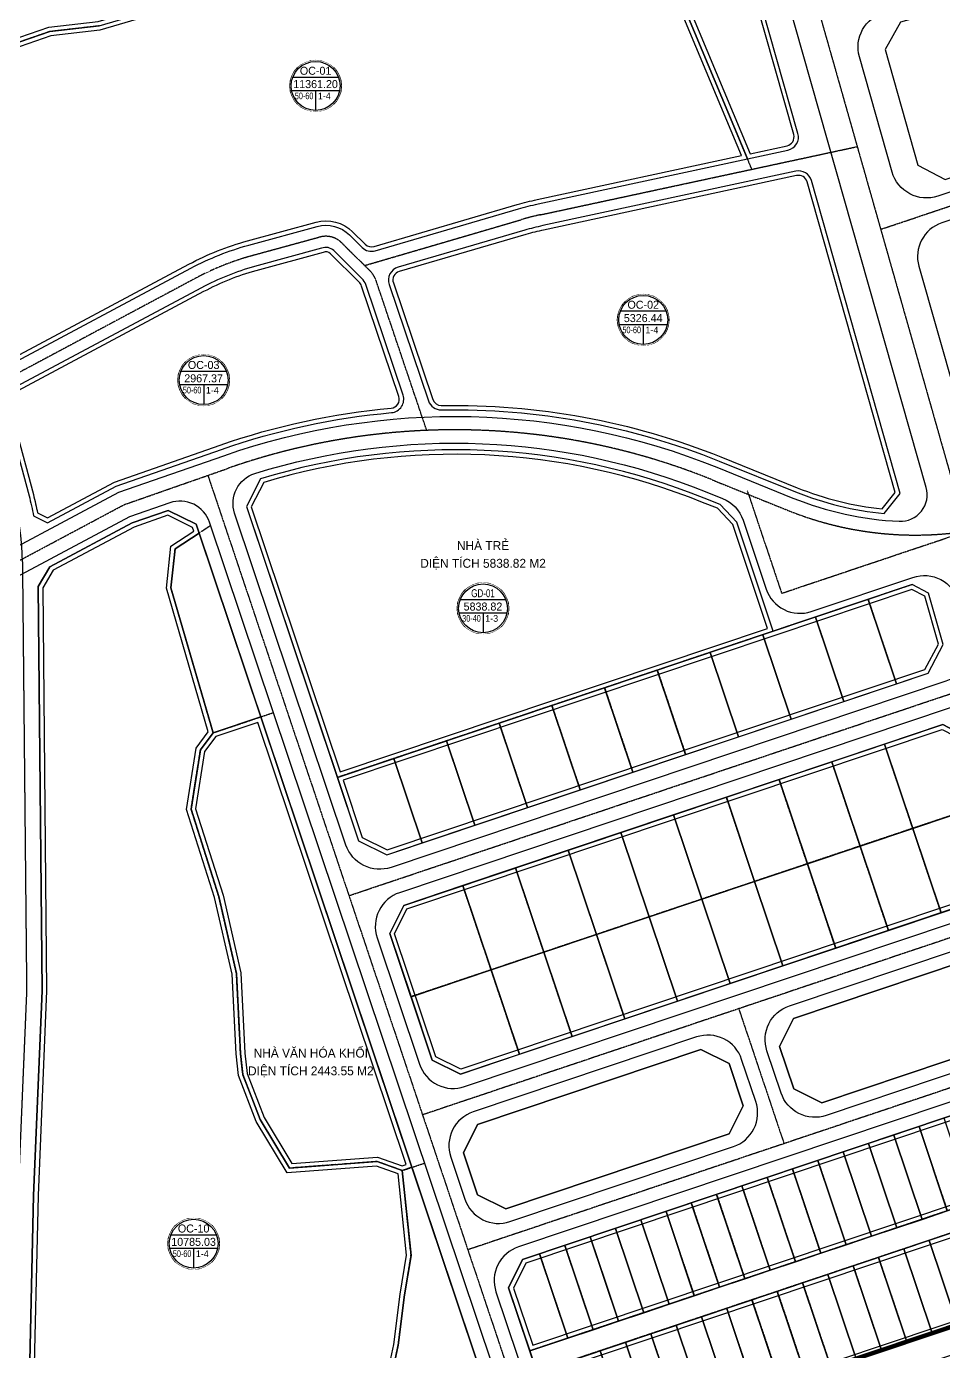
# Model space of a CAD drawing. Header units: millimetres. Extents: x 403824132 to 733479728, y 1974822364 to 2151530530.
# Drawn here: x 568095797 to 568302657, y 2062794465 to 2063093394 of the extents above; entities that cross this region are included whole.
import ezdxf
from ezdxf.enums import TextEntityAlignment as Align

# ---------------------------------------------------------------- set-up
doc = ezdxf.new("R2010")
doc.units = ezdxf.units.MM
for name, pattern in [('ACAD_ISO10W100', [18.5, 12, -3, 0.5, -3]), ('CENTER', [3, 1.5, -0.5, 0.5, -0.5]), ('DOT', [0.25, 0, -0.25]), ('HIDDEN', [0.75, 0.5, -0.25])]:
    doc.linetypes.add(name, pattern=pattern)
doc.layers.add('boDnv', color=54, linetype='Continuous', lineweight=25)
for name, color, linetype in [('BoThamCo', 94, 'Continuous'), ('ChiaLo', 128, 'CENTER'), ('dat cong cong', 240, 'Continuous'), ('datHTKT', 20, 'Continuous'), ('datOBt', 42, 'Continuous'), ('datOlienke', 42, 'Continuous'), ('datOXh', 42, 'Continuous'), ('datTruog', 134, 'Continuous'), ('ddc', 32, 'Continuous'), ('ghi_chu', 7, 'Continuous'), ('LogDg', 7, 'Continuous'), ('loKBT', 42, 'Continuous'), ('LoLK', 6, 'Continuous'), ('RANHGIOI', 2, 'HIDDEN'), ('TimDg', 222, 'Continuous'), ('ViaHeS', 32, 'Continuous')]:
    doc.layers.add(name, color=color, linetype=linetype)
doc.styles.add('avantH', font='', dxfattribs={"height": 10})
doc.styles.add('avh', font='')
doc.styles.add('rms', font='romans.shx', dxfattribs={"width": 0.7, "bigfont": 'vns.shx'})
doc.styles.get('avantH').set_extended_font_data('.VnAvantH')
doc.styles.get('avh').set_extended_font_data('.VnAvantH')
doc.linetypes.add('ADL', pattern='A,0.125,-0.15,["++",rms,S=0.5,R=0,X=0,Y=-0.2245],-1.35,1.125', length=2.75)

# ---------------------------------------------------------------- blocks, each defined once
blk = doc.blocks.new('sl')
at = {"layer": 'ghi_chu', "color": 158}
blk.add_circle((0, 0), 5.75, dxfattribs=at)
at = {"color": 158, "linetype": 'DOT'}
blk.add_wipeout([(0, 5.75), (0.97, 5.67), (1.86, 5.44), (2.47, 5.19), (3.13, 4.82), (3.79, 4.32), (4.43, 3.67), (4.91, 2.99), (5.2, 2.45), (5.53, 1.57), (5.7, 0.77), (5.75, 0), (5.69, -0.85), (5.5, -1.69), (5.23, -2.38), (4.83, -3.13), (4.38, -3.72), (3.93, -4.2), (2.99, -4.91), (2.42, -5.22), (1.54, -5.54), (0.63, -5.72), (0, -5.75), (-0.86, -5.69), (-1.59, -5.52), (-2.41, -5.22), (-3.14, -4.82), (-3.72, -4.39), (-4.31, -3.8), (-4.85, -3.09), (-5.21, -2.43), (-5.52, -1.6), (-5.69, -0.85), (-5.75, 0), (-5.66, 1.01), (-5.49, 1.72), (-5.12, 2.62), (-4.44, 3.66), (-3.55, 4.52), (-2.72, 5.07), (-1.72, 5.49), (-0.8, 5.69)], dxfattribs=at).dxf.layer = 'ghi_chu'
at = {"layer": 'ghi_chu', "color": 32}
for points in [[(-5.12, 2), (5.12, 2)], [(-5.41, -1), (5.41, -1)], [(0, -1), (0, -5.5)]]:
    blk.add_lwpolyline(points, dxfattribs=at)
at = {"layer": 'ghi_chu'}
blk.add_circle((0, 0), 5.5, dxfattribs=at)
at = {"layer": 'ghi_chu', "style": 'avh'}
for tag, height, p in [('SOLO', 1.25, (0, 2.51)), ('DT', 1.5, (-0.01, -0.49))]:
    blk.add_attdef(tag, text='', height=height, dxfattribs=at).set_placement(p, align=Align.CENTER)
blk.add_attdef('MD', text='', height=1.25, dxfattribs=at).set_placement((-0.5, -3), align=Align.RIGHT)
blk.add_attdef('TC', (0.5, -3.02), '', height=1.25, dxfattribs=at)

msp = doc.modelspace()

# ---------------------------------------------------------------- linework, layer by layer
at = {"layer": 'boDnv', "color": 10, "linetype": 'ADL', "ltscale": 0.25, "elevation": 0}
for points in [[(568189368, 2063007894, -0.1009058), (568252450, 2062996278), (568269641, 2062989347, 0.069669), (568288812, 2062984571), (568291781, 2062988255), (568271883, 2063058352, 0.3954223), (568269530, 2063059766), (568212455, 2063047481, 0.0181571), (568208465, 2063046469), (568179890, 2063038109, 0.4262864), (568178553, 2063035541), (568187428, 2063009259, 0.3269952)], [(568178069, 2063007281, 0.4852014), (568179791, 2063009921), (568171379, 2063034830, 0.1166768), (568170768, 2063035810), (568164401, 2063042115, 0.3131001), (568162710, 2063042412), (568147504, 2063038255, 0.056028), (568135737, 2063033572), (568092708, 2063010581, 0.3612887), (568091740, 2063008205, -0.011809), (568093785, 2063001175), (568097342, 2062987774, -0.0172923), (568098286, 2062983649), (568100504, 2062982545), (568115621, 2062990606), (568139462, 2062998937, -0.0617448)], [(568255124, 2062981031), (568251676, 2062984690), (568248323, 2062986041, 0.1705733), (568149306, 2062990535), (568146510, 2062984996), (568166567, 2062925231), (568262990, 2062957590)]]:
    msp.add_lwpolyline(points, format="xyb", close=True, dxfattribs=at)
msp.add_lwpolyline([(568176642, 2062786562), (568178641, 2062796033), (568180097, 2062807407), (568181529, 2062816170), (568179622, 2062834555), (568174737, 2062836301), (568154596, 2062834791), (568147638, 2062846382), (568143604, 2062856703), (568143061, 2062861639), (568142160, 2062879607), (568138203, 2062896856), (568131897, 2062916754), (568134074, 2062930595), (568136802, 2062934246), (568127352, 2062966642), (568128375, 2062976119), (568133527, 2062979533), (568133240, 2062980389), (568127661, 2062983121), (568120064, 2062980467), (568101786, 2062970721), (568099446, 2062966777), (568100337, 2062875852), (568098397, 2062829664), (568097321, 2062782012, 0.4633665)], format="xyb", dxfattribs=at)
for points in [[(568148009, 2062936379), (568138521, 2062933195), (568135979, 2062929793), (568133953, 2062916909), (568140141, 2062897384), (568144155, 2062879884), (568145063, 2062861799), (568145569, 2062857186), (568149445, 2062847270), (568155680, 2062836885), (568175012, 2062838334), (568180565, 2062836348), (568181476, 2062836654)], [(568315756, 2062903798), (568312745, 2062898086), (568193750, 2062858152), (568188142, 2062860942), (568178830, 2062888691), (568181620, 2062894299), (568302385, 2062934827), (568307751, 2062931998)], [(568334530, 2062837663), (568330793, 2062850829), (568325427, 2062853658), (568208434, 2062814396), (568205645, 2062808788), (568209982, 2062795865)], [(568335256, 2062811448), (568339621, 2062819728), (568336450, 2062830899), (568212216, 2062789207), (568216553, 2062776284), (568222161, 2062773494)]]:
    msp.add_lwpolyline(points, close=True, dxfattribs=at)
at = {"layer": 'BoThamCo', "elevation": 0}
for points in [[(568413934, 2063101379), (568406932, 2063120741), (568400390, 2063124122), (568292938, 2063094406), (568289473, 2063088242), (568296895, 2063062097), (568303021, 2063058867), (568410885, 2063095065)], [(568134723, 2062979122), (568129322, 2062975543), (568128371, 2062966732), (568137905, 2062934047), (568148641, 2062937650)], [(568322223, 2062866342), (568325609, 2062872764), (568322863, 2062882438), (568316737, 2062885668), (568268847, 2062869596), (568265687, 2062863244), (568268880, 2062853732), (568275232, 2062850572)], [(568257465, 2062849901), (568254273, 2062859413), (568247921, 2062862573), (568197506, 2062845654), (568194346, 2062839302), (568197538, 2062829790), (568203891, 2062826630), (568254305, 2062843549)]]:
    msp.add_lwpolyline(points, close=True, dxfattribs=at)
at = {"layer": 'ChiaLo', "elevation": 0}
for points in [[(568259431, 2063061185), (568240699, 2063106045)], [(568112154, 2063093518), (568101074, 2063092256), (568092350, 2063089231), (568074968, 2063085918), (568056492, 2063087178), (568053561, 2063086844), (567967262, 2063056713), (567960510, 2063066606), (567955261, 2063078351), (567948437, 2063086159), (567943496, 2063092873), (567940781, 2063096738)]]:
    msp.add_lwpolyline(points, dxfattribs=at)
at = {"layer": 'ChiaLo', "ltscale": 5, "elevation": 0}
for points in [[(568171048, 2062748932), (568172312, 2062764080), (568174030, 2062772121), (568175274, 2062783853), (568177560, 2062786053), (568179631, 2062795865), (568181090, 2062807262), (568182541, 2062816140), (568180555, 2062835287), (568174874, 2062837318), (568155138, 2062835838), (568148541, 2062846826), (568144587, 2062856944), (568144062, 2062861719), (568143158, 2062879746), (568139172, 2062897120), (568132925, 2062916832), (568135026, 2062930194), (568137905, 2062934047), (568128371, 2062966732), (568129322, 2062975543), (568137321, 2062980843)], [(568285663, 2062964140), (568292047, 2062945116)], [(568273773, 2062960150), (568280157, 2062941126)], [(568261883, 2062956160), (568268267, 2062937136)], [(568249992, 2062952170), (568256377, 2062933145)], [(568238102, 2062948179), (568244487, 2062929155)], [(568226212, 2062944189), (568232596, 2062925165)], [(568137905, 2062934047), (568151495, 2062938607)], [(568214322, 2062940199), (568220706, 2062921174)], [(568202431, 2062936208), (568208816, 2062917184)], [(568190541, 2062932218), (568196926, 2062913194)], [(568302114, 2062893460), (568289345, 2062931509)], [(568178651, 2062928228), (568185035, 2062909203)], [(568290224, 2062889470), (568277455, 2062927519)], [(568278334, 2062885480), (568265565, 2062923528)], [(568312715, 2062918185), (568182535, 2062874497)], [(568266444, 2062881489), (568253675, 2062919538)], [(568254553, 2062877499), (568241784, 2062915548)], [(568242663, 2062873509), (568229894, 2062911558)], [(568230773, 2062869519), (568218004, 2062907567)], [(568218883, 2062865528), (568206114, 2062903577)], [(568206992, 2062861538), (568194223, 2062899587)], [(568291428, 2062843307), (568297813, 2062824283)], [(568297136, 2062845222), (568303520, 2062826198)], [(568280014, 2062839476), (568286398, 2062820452)], [(568285721, 2062841392), (568292106, 2062822367)], [(568180555, 2062835287), (568185600, 2062836980)], [(568335757, 2062837016), (568209350, 2062794595)], [(568274307, 2062837561), (568280691, 2062818537)], [(568262892, 2062833730), (568269276, 2062814706)], [(568274984, 2062816621), (568268599, 2062835646)], [(568337128, 2062832185), (568210946, 2062789839)], [(568257185, 2062831815), (568263569, 2062812791)], [(568245770, 2062827984), (568252154, 2062808960)], [(568251477, 2062829900), (568257862, 2062810875)], [(568240063, 2062826069), (568246447, 2062807045)], [(568228648, 2062822238), (568235033, 2062803214)], [(568234355, 2062824154), (568240740, 2062805129)], [(568217233, 2062818407), (568223618, 2062799383)], [(568222941, 2062820323), (568229325, 2062801298)], [(568299409, 2062819527), (568305794, 2062800502)], [(568211526, 2062816492), (568217911, 2062797468)], [(568287994, 2062815696), (568294379, 2062796671)], [(568293702, 2062817611), (568300086, 2062798587)], [(568282287, 2062813780), (568288672, 2062794756)], [(568270873, 2062809950), (568277257, 2062790925)], [(568282964, 2062792841), (568276580, 2062811865)], [(568265165, 2062808034), (568271550, 2062789010)], [(568253751, 2062804204), (568260135, 2062785179)], [(568259458, 2062806119), (568265842, 2062787095)], [(568248043, 2062802288), (568254428, 2062783264)], [(568236629, 2062798458), (568243013, 2062779433)], [(568242336, 2062800373), (568248720, 2062781349)], [(568225214, 2062794627), (568231599, 2062775603)], [(568230921, 2062796542), (568237306, 2062777518)]]:
    msp.add_lwpolyline(points, dxfattribs=at)
at = {"layer": 'dat cong cong', "elevation": 0}
msp.add_lwpolyline([(568148641, 2062937650), (568137905, 2062934047), (568135026, 2062930194), (568132925, 2062916832), (568139172, 2062897120), (568143158, 2062879746), (568144062, 2062861719), (568144587, 2062856944), (568148541, 2062846826), (568155138, 2062835838), (568174874, 2062837318), (568180555, 2062835287), (568182747, 2062836022)], close=True, dxfattribs=at)
at = {"layer": 'datHTKT', "elevation": 0}
msp.add_lwpolyline([(568182747, 2062836022), (568180555, 2062835287), (568182541, 2062816140), (568181090, 2062807262), (568179631, 2062795865), (568177560, 2062786053), (568175274, 2062783853), (568174030, 2062772121), (568172312, 2062764080), (568171593, 2062755465), (568201160, 2062765388), (568204320, 2062771740)], close=True, dxfattribs=at)
at = {"layer": 'datOBt', "elevation": 0}
msp.add_lwpolyline([(568316831, 2062903685), (568313445, 2062897263), (568193675, 2062857069), (568187323, 2062860229), (568177746, 2062888765), (568180906, 2062895118), (568302473, 2062935915), (568308599, 2062932685)], close=True, dxfattribs=at)
at = {"layer": 'datOlienke', "elevation": 0}
for points in [[(568335757, 2062837016), (568331641, 2062851516), (568325515, 2062854746), (568207721, 2062815215), (568204561, 2062808863), (568209350, 2062794595)], [(568335956, 2062810624), (568340696, 2062819616), (568337128, 2062832185), (568210946, 2062789839), (568215734, 2062775570), (568222086, 2062772410)]]:
    msp.add_lwpolyline(points, close=True, dxfattribs=at)
at = {"layer": 'datTruog', "linetype": 'ByBlock', "elevation": 0}
msp.add_lwpolyline([(568256005, 2062981559), (568252255, 2062985538), (568248698, 2062986972, 0.1713105), (568148604, 2062991370), (568145426, 2062985074), (568165935, 2062923960), (568264261, 2062956958)], format="xyb", close=True, dxfattribs=at)
at = {"layer": 'ddc', "elevation": 0}
for points in [[(568189387, 2063006891, -0.1009058), (568252075, 2062995347), (568269266, 2062988416, 0.071574), (568289252, 2062983518), (568292888, 2062988030), (568272848, 2063058626, 0.3954223), (568269319, 2063060747), (568212243, 2063048462, 0.0181571), (568208183, 2063047432), (568179609, 2063039072, 0.4262864), (568177602, 2063035220), (568186478, 2063008938, 0.3269952), (568189387, 2063006891)], [(568178159, 2063006281, 0.4852014), (568180742, 2063010242), (568172330, 2063035151, 0.1166768), (568171474, 2063036523), (568165107, 2063042828, 0.3028191), (568162375, 2063043360), (568147239, 2063039223, 0.056028), (568135264, 2063034457), (568092235, 2063011466, 0.3612887), (568090784, 2063007902, -0.011809), (568092815, 2063000918), (568096373, 2062987517, -0.0193472), (568097393, 2062982973), (568100520, 2062981416), (568116025, 2062989684), (568139793, 2062997989, -0.0617448), (568178159, 2063006281)], [(568177560, 2062786053), (568179631, 2062795865), (568181090, 2062807262), (568182541, 2062816140), (568180555, 2062835287), (568174874, 2062837318), (568155138, 2062835838), (568148541, 2062846826), (568144587, 2062856944), (568144062, 2062861719), (568143158, 2062879746), (568139172, 2062897120), (568132925, 2062916832), (568135026, 2062930194), (568137905, 2062934047), (568128371, 2062966732), (568129322, 2062975543), (568134723, 2062979122), (568134057, 2062981106), (568127725, 2062984207), (568119660, 2062981389), (568101067, 2062971474), (568098440, 2062967048), (568099334, 2062875869), (568097394, 2062829696), (568096318, 2062782034, 0.4633665)]]:
    msp.add_lwpolyline(points, format="xyb", dxfattribs=at)
at = {"layer": 'LogDg', "elevation": 0}
for points in [[(568289268, 2063096514), (568399947, 2063127122, -0.3917686), (568409635, 2063122116), (568416725, 2063102514, -0.4210432), (568411730, 2063092174), (568301352, 2063055132, -0.4281041), (568291076, 2063060550), (568283686, 2063086585, -0.4162015)], [(568224002, 2062766703), (568336363, 2062804411, 0.4004581), (568346053, 2062822789), (568337459, 2062853064, 0.4281041), (568327184, 2062858481), (568206764, 2062818069, 0.4142136), (568201708, 2062807905), (568213838, 2062771759, 0.4142136)]]:
    msp.add_lwpolyline(points, format="xyb", close=True, dxfattribs=at)
for points in [[(568424235, 2063081751, 0.4074168), (568414133, 2063086630), (568302279, 2063049093, 0.4004581), (568297111, 2063039291), (568305340, 2063010302, 0.4281041), (568315616, 2063004884), (568429481, 2063043097, 0.4210432), (568434475, 2063053437), (568424235, 2063081751)], [(568322647, 2062905243), (568314418, 2062934232, 0.4281041), (568304142, 2062939650), (568179949, 2062897971, 0.4142136), (568174893, 2062887808), (568184470, 2062859271, 0.4142136), (568194633, 2062854215), (568317479, 2062895442, 0.4004581), (568322647, 2062905243)], [(568328682, 2062883985), (568331425, 2062874322, -0.4004581), (568326257, 2062864520), (568276190, 2062847718, -0.4142136), (568266026, 2062852774), (568262834, 2062862286, -0.4142136), (568267890, 2062872450), (568318406, 2062889403, -0.4281041), (568328682, 2062883985)], [(568255263, 2062840695, 0.4142136), (568260319, 2062850859), (568257127, 2062860371, 0.4142136), (568246963, 2062865427), (568196548, 2062848508, 0.4142136), (568191492, 2062838344), (568194685, 2062828832, 0.4142136), (568204848, 2062823776), (568255263, 2062840695)]]:
    msp.add_lwpolyline(points, format="xyb", dxfattribs=at)
at = {"layer": 'loKBT', "elevation": 0}
for points in [[(568302568, 2062953933), (568299274, 2062965537), (568295598, 2062967475), (568285663, 2062964140), (568292047, 2062945116), (568299182, 2062947510)], [(568285663, 2062964140), (568273773, 2062960150), (568280157, 2062941126), (568292047, 2062945116)], [(568273773, 2062960150), (568261883, 2062956160), (568268267, 2062937136), (568280157, 2062941126)], [(568261883, 2062956160), (568249992, 2062952170), (568256377, 2062933145), (568268267, 2062937136)], [(568249992, 2062952170), (568238102, 2062948179), (568244487, 2062929155), (568256377, 2062933145)], [(568238102, 2062948179), (568226212, 2062944189), (568232596, 2062925165), (568244487, 2062929155)], [(568226212, 2062944189), (568214322, 2062940199), (568220706, 2062921174), (568232596, 2062925165)], [(568214322, 2062940199), (568202431, 2062936208), (568208816, 2062917184), (568220706, 2062921174)], [(568202431, 2062936208), (568190541, 2062932218), (568196926, 2062913194), (568208816, 2062917184)], [(568308599, 2062932685), (568302473, 2062935915), (568289345, 2062931509), (568295730, 2062912485), (568312715, 2062918185)], [(568190541, 2062932218), (568178651, 2062928228), (568185035, 2062909203), (568196926, 2062913194)], [(568289345, 2062931509), (568277455, 2062927519), (568283840, 2062908494), (568295730, 2062912485)], [(568178651, 2062928228), (568165935, 2062923960), (568170724, 2062909692), (568177076, 2062906532), (568185035, 2062909203)], [(568277455, 2062927519), (568265565, 2062923528), (568271949, 2062904504), (568283840, 2062908494)], [(568265565, 2062923528), (568253675, 2062919538), (568260059, 2062900514), (568271949, 2062904504)], [(568253675, 2062919538), (568241784, 2062915548), (568248169, 2062896524), (568260059, 2062900514)], [(568312715, 2062918185), (568295730, 2062912485), (568302114, 2062893460), (568313445, 2062897263), (568316831, 2062903685)], [(568241784, 2062915548), (568229894, 2062911558), (568236279, 2062892533), (568248169, 2062896524)], [(568229894, 2062911558), (568218004, 2062907567), (568224388, 2062888543), (568236279, 2062892533)], [(568295730, 2062912485), (568283840, 2062908494), (568290224, 2062889470), (568302114, 2062893460)], [(568283840, 2062908494), (568271949, 2062904504), (568278334, 2062885480), (568290224, 2062889470)], [(568218004, 2062907567), (568206114, 2062903577), (568212498, 2062884553), (568224388, 2062888543)], [(568206114, 2062903577), (568194223, 2062899587), (568200608, 2062880562), (568212498, 2062884553)], [(568271949, 2062904504), (568260059, 2062900514), (568266444, 2062881489), (568278334, 2062885480)], [(568194223, 2062899587), (568180906, 2062895118), (568177746, 2062888765), (568182535, 2062874497), (568200608, 2062880562)], [(568260059, 2062900514), (568248169, 2062896524), (568254553, 2062877499), (568266444, 2062881489)], [(568248169, 2062896524), (568236279, 2062892533), (568242663, 2062873509), (568254553, 2062877499)], [(568236279, 2062892533), (568224388, 2062888543), (568230773, 2062869519), (568242663, 2062873509)], [(568224388, 2062888543), (568212498, 2062884553), (568218883, 2062865528), (568230773, 2062869519)], [(568212498, 2062884553), (568200608, 2062880562), (568206992, 2062861538), (568218883, 2062865528)], [(568200608, 2062880562), (568182535, 2062874497), (568187323, 2062860229), (568193675, 2062857069), (568206992, 2062861538)]]:
    msp.add_lwpolyline(points, close=True, dxfattribs=at)
at = {"layer": 'LoLK', "elevation": 0}
for points in [[(568302843, 2062847138), (568297136, 2062845222), (568303520, 2062826198), (568309228, 2062828113)], [(568291428, 2062843307), (568285721, 2062841392), (568292106, 2062822367), (568297813, 2062824283)], [(568297136, 2062845222), (568291428, 2062843307), (568297813, 2062824283), (568303520, 2062826198)], [(568280014, 2062839476), (568274307, 2062837561), (568280691, 2062818537), (568286398, 2062820452)], [(568285721, 2062841392), (568280014, 2062839476), (568286398, 2062820452), (568292106, 2062822367)], [(568274307, 2062837561), (568268599, 2062835646), (568274984, 2062816621), (568280691, 2062818537)], [(568262892, 2062833730), (568257185, 2062831815), (568263569, 2062812791), (568269276, 2062814706)], [(568268599, 2062835646), (568262892, 2062833730), (568269276, 2062814706), (568274984, 2062816621)], [(568257185, 2062831815), (568251477, 2062829900), (568257862, 2062810875), (568263569, 2062812791)], [(568245770, 2062827984), (568240063, 2062826069), (568246447, 2062807045), (568252154, 2062808960)], [(568251477, 2062829900), (568245770, 2062827984), (568252154, 2062808960), (568257862, 2062810875)], [(568240063, 2062826069), (568234355, 2062824154), (568240740, 2062805129), (568246447, 2062807045)], [(568228648, 2062822238), (568222941, 2062820323), (568226452, 2062809859), (568229325, 2062801298), (568235033, 2062803214)], [(568234355, 2062824154), (568228648, 2062822238), (568235033, 2062803214), (568240740, 2062805129)], [(568305116, 2062821442), (568299409, 2062819527), (568305794, 2062800502), (568311501, 2062802418)], [(568217233, 2062818407), (568211526, 2062816492), (568217911, 2062797468), (568223618, 2062799383)], [(568222941, 2062820323), (568217233, 2062818407), (568223618, 2062799383), (568229325, 2062801298)], [(568299409, 2062819527), (568293702, 2062817611), (568300086, 2062798587), (568305794, 2062800502)], [(568211526, 2062816492), (568207721, 2062815215), (568204561, 2062808863), (568209350, 2062794595), (568217911, 2062797468)], [(568287994, 2062815696), (568282287, 2062813780), (568288672, 2062794756), (568294379, 2062796671)], [(568293702, 2062817611), (568287994, 2062815696), (568294379, 2062796671), (568300086, 2062798587)], [(568282287, 2062813780), (568276580, 2062811865), (568282964, 2062792841), (568288672, 2062794756)], [(568270873, 2062809950), (568265165, 2062808034), (568271550, 2062789010), (568277257, 2062790925)], [(568276580, 2062811865), (568270873, 2062809950), (568277257, 2062790925), (568282964, 2062792841)], [(568265165, 2062808034), (568259458, 2062806119), (568265842, 2062787095), (568271550, 2062789010)], [(568253751, 2062804204), (568248043, 2062802288), (568254428, 2062783264), (568260135, 2062785179)], [(568259458, 2062806119), (568253751, 2062804204), (568260135, 2062785179), (568265842, 2062787095)], [(568248043, 2062802288), (568242336, 2062800373), (568248720, 2062781349), (568254428, 2062783264)], [(568236629, 2062798458), (568230921, 2062796542), (568237306, 2062777518), (568243013, 2062779433)], [(568242336, 2062800373), (568236629, 2062798458), (568243013, 2062779433), (568248720, 2062781349)], [(568225214, 2062794627), (568219507, 2062792712), (568225891, 2062773687), (568231599, 2062775603)], [(568230921, 2062796542), (568225214, 2062794627), (568231599, 2062775603), (568237306, 2062777518)]]:
    msp.add_lwpolyline(points, close=True, dxfattribs=at)
at = {"layer": 'TimDg', "linetype": 'ACAD_ISO10W100', "ltscale": 0.75, "elevation": 0}
for points in [[(568244714, 2063201827), (568358979, 2062799301)], [(568288484, 2063047638), (568423398, 2063092915)], [(568258381, 2062988669), (568266147, 2062965529), (568307822, 2062979514)], [(568256469, 2062871792), (568266684, 2062841353)], [(568340052, 2062865975), (568195343, 2062817411)]]:
    msp.add_lwpolyline(points, dxfattribs=at)
for points in [[(568060002, 2063156539), (568064099, 2063091258), (568076186, 2063041039, 0.0276131), (568080958, 2063025129), (568085508, 2063012532, -0.0217912), (568089421, 2063000017), (568092979, 2062986616, -0.0624974), (568094873, 2062972627), (568095821, 2062875925), (568093884, 2062829810), (568092439, 2062765783), (568093489, 2062741790), (568096745, 2062711296)], [(568172057, 2063039476), (568207479, 2063049840, -0.0181571), (568211716, 2063050914), (568283187, 2063066298)], [(568186080, 2063002275), (568174707, 2063035954, 0.1166768), (568173239, 2063038305), (568166872, 2063044610, 0.2925424), (568161585, 2063045745), (568146578, 2063041643, 0.056028), (568134082, 2063036669), (568086050, 2063011006)]]:
    msp.add_lwpolyline(points, format="xyb", dxfattribs=at)
at = {"layer": 'ViaHeS', "elevation": 0}
for points in [[(568303021, 2063058867), (568410885, 2063095065), (568413934, 2063101379), (568406932, 2063120741), (568400390, 2063124122), (568292938, 2063094406), (568289473, 2063088242), (568296895, 2063062097)], [(568316831, 2062903685), (568313445, 2062897263), (568193675, 2062857069), (568187323, 2062860229), (568177746, 2062888765), (568180906, 2062895118), (568302473, 2062935915), (568308599, 2062932685)], [(568265687, 2062863244), (568268847, 2062869596), (568316737, 2062885668), (568322863, 2062882438), (568325609, 2062872764), (568322223, 2062866342), (568275232, 2062850572), (568268880, 2062853732)], [(568247921, 2062862573), (568254273, 2062859413), (568257465, 2062849901), (568254305, 2062843549), (568203891, 2062826630), (568197538, 2062829790), (568194346, 2062839302), (568197506, 2062845654)], [(568207721, 2062815215), (568325515, 2062854746), (568331641, 2062851516), (568340696, 2062819616), (568335956, 2062810624), (568222086, 2062772410), (568215734, 2062775570), (568204561, 2062808863)]]:
    msp.add_lwpolyline(points, close=True, dxfattribs=at)
for points in [[(568189387, 2063006891, -0.1009058), (568252075, 2062995347), (568269266, 2062988416, 0.071574), (568289252, 2062983518), (568292888, 2062988030), (568272848, 2063058626, 0.3954223), (568269319, 2063060747), (568212243, 2063048462, 0.0181571), (568208183, 2063047432), (568179609, 2063039072, 0.4262864), (568177602, 2063035220), (568186478, 2063008938, 0.3269952), (568189387, 2063006891)], [(568178159, 2063006281, 0.4852014), (568180742, 2063010242), (568172330, 2063035151, 0.1166768), (568171474, 2063036523), (568165107, 2063042828, 0.3028191), (568162375, 2063043360), (568147239, 2063039223, 0.056028), (568135264, 2063034457), (568092235, 2063011466, 0.3612887), (568090784, 2063007902, -0.011809), (568092815, 2063000918), (568096373, 2062987517, -0.0193472), (568097393, 2062982973), (568100520, 2062981416), (568116025, 2062989684), (568139793, 2062997989, -0.0617448), (568178159, 2063006281)], [(568159430, 2062751383), (568155342, 2062761572, 0.1272417), (568145658, 2062774724), (568138248, 2062780753, 0.2092947), (568129330, 2062783224), (568099754, 2062778987, -0.4633665), (568096318, 2062782034), (568097394, 2062829696), (568099334, 2062875869), (568098440, 2062967048), (568101067, 2062971474), (568119660, 2062981389), (568127725, 2062984207), (568134057, 2062981106), (568204320, 2062771740), (568201160, 2062765388), (568159430, 2062751383)]]:
    msp.add_lwpolyline(points, format="xyb", dxfattribs=at)
msp.add_lwpolyline([(568302568, 2062953933), (568299274, 2062965537), (568295598, 2062967475), (568264261, 2062956958), (568256005, 2062981559), (568252255, 2062985538), (568248698, 2062986972, 0.1713105), (568148604, 2062991370), (568145426, 2062985074), (568170724, 2062909692), (568177076, 2062906532), (568299182, 2062947510)], format="xyb", close=True, dxfattribs=at)
msp.add_lwpolyline([(568337128, 2062832185), (568335757, 2062837016), (568209350, 2062794595), (568210946, 2062789839), (568337128, 2062832185)], dxfattribs=at)

# ---------------------------------------------------------------- texts
at = {"layer": 'ghi_chu', "style": 'avantH'}
for s, height, p in [('nhµ trÎ', 2006.7, (568198782, 2062975295, 0)), ('diÖn tÝch 5838.82 m2', 2006.71, (568198782, 2062971282, 0)), ('nhµ v¨n hãa khèi', 2006.71, (568159934, 2062860779, 0)), ('diÖn tÝch 2443.55 m2', 2006.71, (568159934, 2062856766, 0))]:
    msp.add_text(s, height=height, dxfattribs=at).set_placement(p, align=Align.CENTER)

# ---------------------------------------------------------------- next in the draw order: block references
at = {"layer": 'ghi_chu'}
ref = msp.add_blockref('sl', (568198782, 2062962126, 0), dxfattribs=dict(at, xscale=1003.354102868895, yscale=1003.354102868895, zscale=1003.354102868895))
ref.add_attrib('DT', '5838.82', dxfattribs={"height": 1806, "style": 'avh'}).set_placement((568198767, 2062961630, 0), align=Align.CENTER)
ref.add_attrib('MD', '30-40', dxfattribs={"height": 1505, "style": 'avh', "width": 0.75}).set_placement((568198279, 2062959120, 0), align=Align.RIGHT)
ref.add_attrib('TC', '1-3', (568199284, 2062959096, 0), dxfattribs={"height": 1505, "style": 'avh'})
ref.add_attrib('SOLO', 'gd-01', dxfattribs={"height": 1806, "style": 'avh', "width": 0.75}).set_placement((568198782, 2062964640, 0), align=Align.CENTER)

# ---------------------------------------------------------------- next in the draw order: linework, layer by layer
at = {"layer": 'boDnv', "color": 10, "linetype": 'ADL', "ltscale": 0.25, "elevation": 0}
msp.add_lwpolyline([(568298481, 2062948334), (568301493, 2062954045), (568298426, 2062964849), (568295510, 2062966387), (568264580, 2062956007), (568167206, 2062923328), (568171543, 2062910405), (568177151, 2062907616)], close=True, dxfattribs=at)
at = {"layer": 'ChiaLo', "ltscale": 5, "elevation": 0}
msp.add_lwpolyline([(568295598, 2062967475), (568165935, 2062923960)], dxfattribs=at)
at = {"layer": 'datOBt', "elevation": 0}
msp.add_lwpolyline([(568299182, 2062947510), (568302568, 2062953933), (568299274, 2062965537), (568295598, 2062967475), (568264261, 2062956958), (568165935, 2062923960), (568170724, 2062909692), (568177076, 2062906532)], close=True, dxfattribs=at)
at = {"layer": 'LogDg', "elevation": 0}
for points in [[(568019626, 2063144607), (567915953, 2063133923, 0.3385707), (567908855, 2063127235), (567905739, 2063108204, 0.128574), (567911519, 2063046544), (567916451, 2063033000, 0.0394083), (567924448, 2063015471), (567937334, 2062992258), (567983657, 2062923732, 0.3921699), (567994286, 2062921256), (568040555, 2062947662, -0.0071825), (568044530, 2062949856), (568116631, 2062988301), (568140290, 2062996569, -0.1818206), (568251512, 2062993951), (568268703, 2062987020, 0.0837549), (568292667, 2062981759, 0.5131316), (568298753, 2062989416), (568243277, 2063184844, 0.4122284), (568230950, 2063191774), (568148277, 2063168911, -0.0205674), (568107614, 2063159446), (568062244, 2063150836, -0.0212183), (568019626, 2063144607, 0.0212183)], [(568252822, 2062986932, -0.2193632), (568257430, 2062982041), (568262655, 2062966473, 0.4142136), (568272818, 2062961417), (568295776, 2062969122, -0.4281041), (568306052, 2062963704), (568308383, 2062955491, -0.4004581), (568303215, 2062945689), (568178033, 2062903679, -0.4142136), (568167870, 2062908734), (568142743, 2062983607, -0.4208282), (568147317, 2062992549, -0.1728138), (568249261, 2062988368), (568252822, 2062986932)], [(568137087, 2062981540, 0.4178496), (568128111, 2062985936), (568119055, 2062982771), (568047362, 2062944543, 0.0071825), (568043539, 2062942434), (567997504, 2062916161, 0.398341), (567994304, 2062905597, -0.0869341), (568009886, 2062853511), (568024707, 2062727668), (568026709, 2062715264, 0.4630471), (568042426, 2062705767), (568203075, 2062759680, 0.4142136), (568208131, 2062769844), (568137087, 2062981540)]]:
    msp.add_lwpolyline(points, format="xyb", dxfattribs=at)
at = {"layer": 'RANHGIOI', "color": 1, "ltscale": 9, "const_width": 1003, "elevation": 0}
msp.add_lwpolyline([(568471335, 2063256778, -0.0051374), (568437317, 2063242600), (568149882, 2063163108, -0.0205674), (568108736, 2063153532), (568063366, 2063144921, -0.0212183), (568020243, 2063138619), (567902634, 2063126499), (567899798, 2063109177, 0.128574), (567905863, 2063044484), (567910795, 2063030940, 0.0394083), (567919184, 2063012550), (567932198, 2062989105), (567978958, 2062919935, -0.11987), (568003907, 2062852806), (568018743, 2062726836), (568022197, 2062705434), (568027418, 2062707081), (568477715, 2062858198, 0.0506838)], format="xyb", dxfattribs=at)
at = {"layer": 'TimDg', "linetype": 'ACAD_ISO10W100', "ltscale": 0.75, "elevation": 0}
for points in [[(568168528, 2062897313), (568512994, 2063012915, 0.0508293), (568518554, 2063015433), (568751846, 2063151162)], [(567986628, 2062913420), (568042047, 2062945048, -0.0071825), (568045946, 2062947199), (568117843, 2062985536), (568141283, 2062993727, -0.1818206), (568250387, 2062991160), (568267578, 2062984229, 0.1343308), (568307817, 2062979533)]]:
    msp.add_lwpolyline(points, format="xyb", dxfattribs=at)
for points in [[(568136708, 2062992129), (568217369, 2062751777)], [(568537544, 2062966119), (568185127, 2062847850)]]:
    msp.add_lwpolyline(points, dxfattribs=at)
at = {"layer": 'ViaHeS', "elevation": 0}
msp.add_lwpolyline([(568264261, 2062956958), (568165935, 2062923960)], dxfattribs=at)

# ---------------------------------------------------------------- next in the draw order: block references
at = {"layer": 'ghi_chu'}
ref = msp.add_blockref('sl', (568161020, 2063079993, 0), dxfattribs=dict(at, xscale=1003.354102868895, yscale=1003.354102868895, zscale=1003.354102868895))
ref.add_attrib('DT', '11361.20', dxfattribs={"height": 1806, "style": 'avh'}).set_placement((568161005, 2063079498, 0), align=Align.CENTER)
ref.add_attrib('MD', '50-60', dxfattribs={"height": 1505, "style": 'avh', "width": 0.75}).set_placement((568160517, 2063076987, 0), align=Align.RIGHT)
ref.add_attrib('TC', '1-4', (568161522, 2063076963, 0), dxfattribs={"height": 1505, "style": 'avh'})
ref.add_attrib('SOLO', 'oc-01', dxfattribs={"height": 1806, "style": 'avh'}).set_placement((568161020, 2063082508, 0), align=Align.CENTER)
ref = msp.add_blockref('sl', (568234923, 2063027203, 0), dxfattribs=dict(at, xscale=1003.354102868895, yscale=1003.354102868895, zscale=1003.354102868895))
ref.add_attrib('DT', '5326.44', dxfattribs={"height": 1806, "style": 'avh'}).set_placement((568234908, 2063026708, 0), align=Align.CENTER)
ref.add_attrib('MD', '50-60', dxfattribs={"height": 1505, "style": 'avh', "width": 0.75}).set_placement((568234420, 2063024197, 0), align=Align.RIGHT)
ref.add_attrib('TC', '1-4', (568235425, 2063024173, 0), dxfattribs={"height": 1505, "style": 'avh'})
ref.add_attrib('SOLO', 'oc-02', dxfattribs={"height": 1806, "style": 'avh'}).set_placement((568234923, 2063029718, 0), align=Align.CENTER)
ref = msp.add_blockref('sl', (568135763, 2063013616, 0), dxfattribs=dict(at, xscale=1003.354102868895, yscale=1003.354102868895, zscale=1003.354102868895))
ref.add_attrib('DT', '2967.37', dxfattribs={"height": 1806, "style": 'avh'}).set_placement((568135748, 2063013121, 0), align=Align.CENTER)
ref.add_attrib('MD', '50-60', dxfattribs={"height": 1505, "style": 'avh', "width": 0.75}).set_placement((568135259, 2063010610, 0), align=Align.RIGHT)
ref.add_attrib('TC', '1-4', (568136264, 2063010586, 0), dxfattribs={"height": 1505, "style": 'avh'})
ref.add_attrib('SOLO', 'oc-03', dxfattribs={"height": 1806, "style": 'avh'}).set_placement((568135763, 2063016131, 0), align=Align.CENTER)
ref = msp.add_blockref('sl', (568133501, 2062818796, 0), dxfattribs=dict(at, xscale=1003.354102868895, yscale=1003.354102868895, zscale=1003.354102868895))
ref.add_attrib('DT', '10785.03', dxfattribs={"height": 1806, "style": 'avh'}).set_placement((568133487, 2062818300, 0), align=Align.CENTER)
ref.add_attrib('MD', '50-60', dxfattribs={"height": 1505, "style": 'avh', "width": 0.75}).set_placement((568132998, 2062815789, 0), align=Align.RIGHT)
ref.add_attrib('TC', '1-4', (568134003, 2062815765, 0), dxfattribs={"height": 1505, "style": 'avh'})
ref.add_attrib('SOLO', 'oc-10', dxfattribs={"height": 1806, "style": 'avh'}).set_placement((568133501, 2062821310, 0), align=Align.CENTER)

# ---------------------------------------------------------------- next in the draw order: linework, layer by layer
at = {"layer": 'boDnv', "color": 10, "linetype": 'ADL', "ltscale": 0.25, "elevation": 0}
msp.add_lwpolyline([(568205085, 2063130565), (568217126, 2063133605), (568226140, 2063106463), (568239344, 2063111396), (568241618, 2063106448), (568259053, 2063064695), (568267355, 2063066482, 0.4332579), (568268863, 2063068992), (568236915, 2063181537), (568231431, 2063184620), (568150149, 2063162141, -0.0205674), (568108923, 2063152546), (568067757, 2063144733), (568065453, 2063141767), (568068580, 2063091933), (568069700, 2063087283), (568074907, 2063086928), (568092090, 2063090203), (568100851, 2063093240), (568111954, 2063094505), (568138543, 2063102377), (568188025, 2063127694), (568198304, 2063128984)], format="xyb", close=True, dxfattribs=at)
msp.add_lwpolyline([(568139291, 2063100505), (568112355, 2063092531), (568101298, 2063091272), (568092610, 2063088259), (568075028, 2063084908), (568070192, 2063085238), (568080575, 2063042096, 0.0276131), (568085205, 2063026663), (568088482, 2063017588, 0.4570762), (568089899, 2063017044), (568132427, 2063039766, -0.056028), (568145652, 2063045030), (568161110, 2063049256, -0.2679898), (568169360, 2063047089), (568172217, 2063044260, 0.2727646), (568174192, 2063043760), (568206493, 2063053210, -0.0181571), (568210977, 2063054347), (568257057, 2063064266), (568239780, 2063105642)], format="xyb", dxfattribs=at)
at = {"layer": 'datOXh', "linetype": 'ByBlock', "elevation": 0}
msp.add_lwpolyline([(568205321, 2063129590), (568216467, 2063132404), (568225516, 2063105159), (568238822, 2063110130), (568240699, 2063106045), (568258448, 2063063539), (568267566, 2063065501, 0.4332579), (568269828, 2063069266), (568237767, 2063182209), (568231562, 2063185697), (568149882, 2063163108, -0.0205674), (568108736, 2063153532), (568067197, 2063145648), (568064428, 2063142083), (568067585, 2063091783), (568068897, 2063086332), (568074968, 2063085918), (568092350, 2063089231), (568101074, 2063092256), (568112154, 2063093518), (568138917, 2063101441), (568188325, 2063126720), (568198481, 2063127995)], format="xyb", close=True, dxfattribs=at)
at = {"layer": 'ddc', "elevation": 0}
msp.add_lwpolyline([(568112154, 2063093518), (568101074, 2063092256), (568092350, 2063089231), (568074968, 2063085918), (568068897, 2063086332), (568079600, 2063041861, 0.0276131), (568084261, 2063026322), (568087539, 2063017247, 0.4570762), (568090372, 2063016159), (568132900, 2063038882, -0.056028), (568145917, 2063044062), (568161375, 2063048288, -0.2679898), (568168654, 2063046376), (568171511, 2063043547, 0.2727646), (568174474, 2063042797), (568206774, 2063052247, -0.0181571), (568211188, 2063053366), (568258448, 2063063539), (568240699, 2063106045)], format="xyb", dxfattribs=at)
at = {"layer": 'ViaHeS', "elevation": 0}
msp.add_lwpolyline([(568161375, 2063048288, -0.2679898), (568168654, 2063046376), (568171511, 2063043547, 0.2727646), (568174474, 2063042797), (568206774, 2063052247, -0.0181571), (568211188, 2063053366), (568267566, 2063065501, 0.4332579), (568269828, 2063069266), (568237767, 2063182209), (568231562, 2063185697), (568149882, 2063163108, -0.0205674), (568108736, 2063153532), (568067197, 2063145648), (568064428, 2063142083), (568067585, 2063091783), (568079600, 2063041861, 0.0276131), (568084261, 2063026322), (568087539, 2063017247, 0.4570762), (568090372, 2063016159), (568132900, 2063038882, -0.056028), (568145917, 2063044062), (568161375, 2063048288)], format="xyb", dxfattribs=at)

doc.saveas('drawing.dxf')
